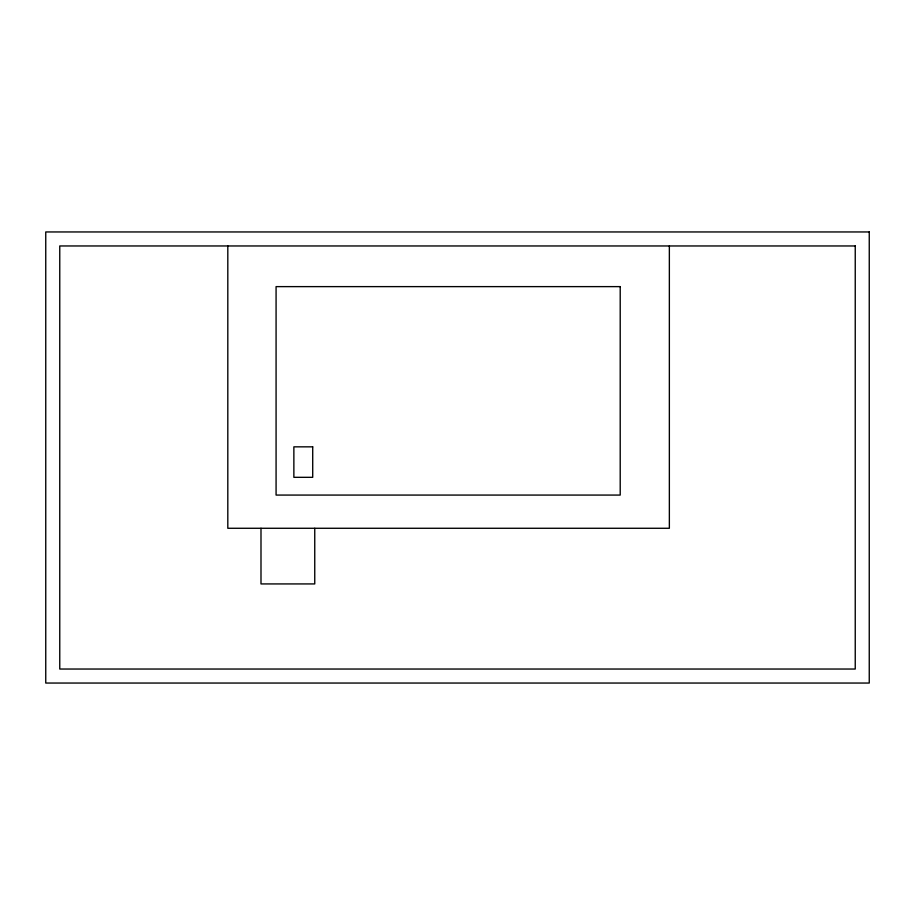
<?xml version="1.0" encoding="UTF-8"?>
<svg xmlns="http://www.w3.org/2000/svg" width="915" height="915" viewBox="0 0 915 915"><rect width="100%" height="100%" fill="white"/><g stroke="black" fill="none" stroke-linecap="round" stroke-linejoin="round"><path stroke-width="1.37" d="M669.357 245.963L669.357 528.275L227.812 528.275L227.812 245.963M314.749 528.275L314.749 583.93L260.992 583.93L260.992 528.275M869.25 231.953L45.75 231.953L45.75 683.048L869.25 683.048L869.25 231.953M855.239 245.963L59.761 245.963L59.761 669.037L855.239 669.037L855.239 245.963M620.21 286.624L276.078 286.624L276.078 495.072L620.21 495.072L620.21 286.624M312.713 446.84L293.864 446.84L293.864 477.321L312.713 477.321L312.713 446.84"/></g></svg>
